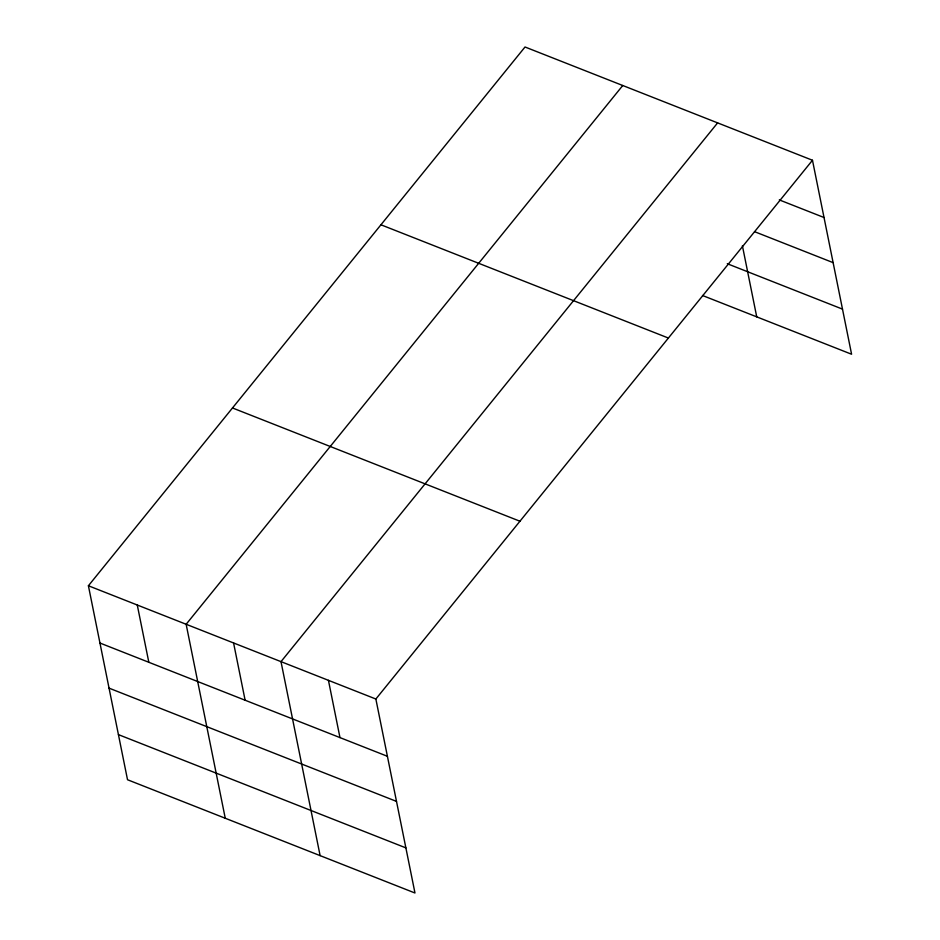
<?xml version="1.0" encoding="UTF-8"?>
<svg xmlns="http://www.w3.org/2000/svg" width="940" height="940" viewBox="0 0 940 940"><rect width="100%" height="100%" fill="white"/><g stroke="black" fill="none" stroke-linecap="round" stroke-linejoin="round"><path stroke-width="1.41" d="M812.477 160.258L375.859 699.019L414.975 893L127.523 779.742L88.407 585.761L525.025 47L812.477 160.258L851.593 354.239L702.521 295.501M622.762 85.505L186.143 624.277L225.259 818.246M717.62 122.882L281.001 661.643L320.117 855.623M779.307 199.903L824.028 217.516M754.526 231.663L833.122 262.636M727.302 263.729L842.487 309.119M380.947 224.789L668.399 338.048M232.497 407.972L519.949 521.23M88.407 585.761L375.859 699.019M99.957 643.03L387.409 756.289M109.052 688.139L396.504 801.397M118.428 734.622L405.88 847.88M742.4 245.763L756.735 316.862M328.436 680.337L339.974 737.595M233.578 642.96L245.117 700.218M137.275 605.019L148.826 662.277"/></g></svg>
